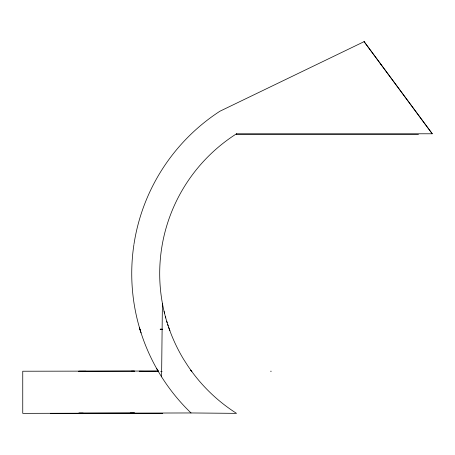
<?xml version="1.0" encoding="UTF-8"?>
<svg xmlns="http://www.w3.org/2000/svg" width="455" height="455" viewBox="0 0 455 455"><rect width="100%" height="100%" fill="white"/><g stroke="black" fill="none" stroke-linecap="round" stroke-linejoin="round"><path stroke-width="0.68" d="M161.593 376.842L162.401 303.366M432.25 133.781L364.114 41.644L432.25 133.781L236.526 133.781L236.441 134.617L418.481 134.617M169.288 329.17L169.851 330.626L168.72 327.492M364.114 41.644L219.907 111.23A193.54 193.54 0 0 0 134.032 243.857M236.526 133.781L236.543 133.781A165.586 165.586 0 0 0 183.49 359.092L187.989 366.104A165.586 165.586 0 0 0 236.526 413.356L191.009 412.958L22.75 413.356L22.75 371.223L158.084 371.024M191.009 412.958L191.026 412.958A193.54 193.54 0 0 1 158.556 371.866L157.578 370.182A193.54 193.54 0 0 1 133.935 244.5M160.689 371.547L162.099 371.542M160.2 329.249L162.298 329.244M131.45 371.149L134.549 371.138L78.692 371.246L85.972 371.223M160.2 329.192L162.293 329.187M270.532 371.217L271.294 371.217M130.249 413.015L134.635 413.015L78.778 413.123L83.157 413.123M50.465 413.356L162.782 413.356M155.109 371.502L139.207 371.252L158.215 371.189L156.628 368.493M380.738 64.121L381.301 64.889M157.584 370.182L158.238 371.098M167.667 324.33L168.185 325.911M141.073 332.901L139.941 329.318M166.684 321.156L167.167 322.743M140.481 331.047L139.355 327.321M165.319 316.35L165.756 317.954M164.101 311.51L164.488 313.125M191.817 371.365L190.821 370.205L191.817 371.365"/></g></svg>
